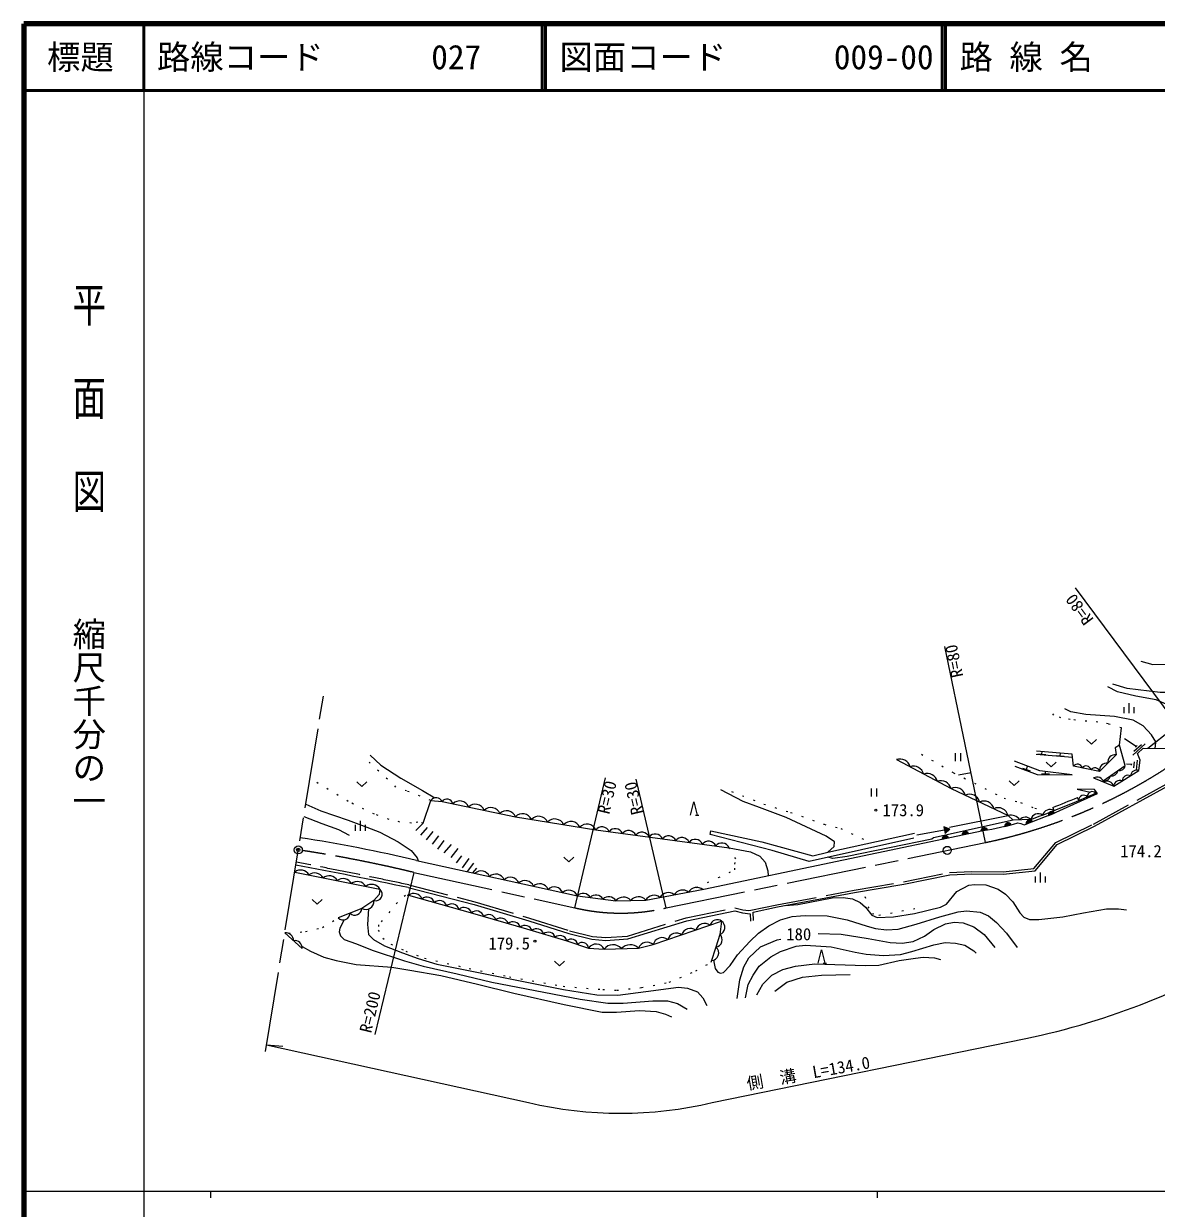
# Model space of a CAD drawing. Units: millimetres, scale not verified. Extents: x 40000 to 680000, y 20000 to 380000.
# Drawn here: x 40000 to 209893, y 202409 to 380000 of the extents above; entities that cross this region are included whole.
import ezdxf
from ezdxf.enums import TextEntityAlignment as Align

# ---------------------------------------------------------------- set-up
doc = ezdxf.new("R2010")
doc.units = ezdxf.units.MM
doc.header["$LTSCALE"] = 1000
doc.header["$PDMODE"] = 32
doc.header["$PDSIZE"] = 500
for name, pattern in [('CHAIN', [18.5, 12, -1.5, 3.5, -1.5]), ('DASHED', [7.5, 6, -1.5]), ('DOTTED', [1.75, 0.25, -1.5])]:
    doc.linetypes.add(name, pattern=pattern)
for name, color, linetype, lineweight in [('M-BGD', 7, 'Continuous', 13), ('M-BMK', 2, 'CHAIN', 13), ('M-BMK-SRVR', 3, 'Continuous', 13), ('M-STR-HTXT', 7, 'Continuous', 13), ('M-TTL', 2, 'Continuous', 140), ('M-TTL-BAND', 7, 'Continuous', 25), ('M-TTL-LINE', 7, 'Continuous', 50)]:
    doc.layers.add(name, color=color, linetype=linetype, lineweight=lineweight)
doc.layers.add('M-OTRS', color=6, linetype='Continuous')
doc.layers.add('M-TTL-TXT', color=7, linetype='Continuous')
doc.styles.add('@ＭＳ ゴシック', font='')
doc.styles.add('ＭＳ ゴシック', font='')
doc.styles.get('@ＭＳ ゴシック').set_extended_font_data('@MS Gothic')
doc.styles.get('ＭＳ ゴシック').set_extended_font_data('MS Gothic')

msp = doc.modelspace()

# ---------------------------------------------------------------- hatches: boundary and pattern name
at = {"layer": 'M-BGD'}
for points in [[(193702, 261297, -0.82183), (194627, 261653)], [(178202, 258595), (178903, 259227), (178028, 259580)], [(183591, 258977, -0.82183), (184565, 259156)], [(187147, 259666, -0.82183), (188110, 259899)], [(190386, 260022, -0.82183), (191310, 260377)], [(177752, 257745, -0.82183), (178721, 257949)], [(180747, 258375, -0.82183), (181717, 258579)]]:
    msp.add_hatch(color=256, dxfattribs=at).paths.add_polyline_path(points)

# ---------------------------------------------------------------- linework, layer by layer
for p, q in [((205060, 276652), (205060, 277552)), ((205810, 276652), (205810, 278152)), ((206560, 276652), (206560, 277552)), ((206891, 271650), (205128, 272769)), ((206376, 270362), (208218, 272053)), ((206541, 270921), (207647, 271936)), ((206762, 271531), (207020, 271768)), ((179707, 270622), (179707, 269422)), ((180507, 270622), (180507, 269422)), ((197343, 269968), (191894, 270451)), ((192126, 270551), (193322, 270445)), ((192724, 270498), (192758, 270877)), ((194889, 270306), (196084, 270200)), ((195487, 270253), (195520, 270632)), ((189838, 268411), (190961, 267986)), ((190399, 268199), (190590, 268703)), ((206204, 268931), (205441, 269016)), ((206192, 268827), (206215, 269035)), ((206541, 268440), (206641, 269335)), ((206896, 268099), (207062, 269590)), ((182111, 267699), (180237, 267321)), ((192686, 267566), (193886, 267554)), ((193286, 267560), (193290, 267892)), ((167096, 265337), (167096, 264137)), ((167896, 265337), (167896, 264137)), ((198259, 263544), (198064, 264005)), ((140764, 261366), (141264, 261366)), ((178891, 259568), (187662, 261300)), ((193702, 261297), (194627, 261653)), ((194350, 262492), (194532, 262027)), ((89788, 259009), (89788, 259909)), ((90538, 259009), (90538, 260509)), ((91288, 259009), (91288, 259909)), ((98824, 259033), (99898, 260171)), ((99594, 258350), (100582, 259504)), ((178028, 259580), (178202, 258595)), ((178903, 259227), (178028, 259580)), ((187147, 259666), (188110, 259899)), ((190386, 260022), (191310, 260377)), ((100406, 257651), (101440, 258914)), ((101312, 256984), (102286, 258259)), ((102129, 256249), (103072, 257568)), ((160601, 255779), (173601, 258662)), ((178115, 259087), (173979, 258356)), ((177752, 257745), (178721, 257949)), ((178903, 259227), (178202, 258595)), ((180747, 258375), (181717, 258579)), ((183591, 258977), (184565, 259156)), ((103053, 255690), (104153, 256971)), ((104116, 254983), (105178, 256340)), ((104897, 254195), (105740, 255264)), ((105802, 253430), (106840, 254850)), ((107458, 254139), (106512, 252880)), ((107926, 253398), (107345, 252698)), ((192514, 251228), (192514, 252728)), ((191764, 251228), (191764, 252128)), ((193264, 251228), (193264, 252128)), ((79169, 243695), (81785, 241365)), ((159898, 239169), (160398, 239169))]:
    msp.add_line(p, q, dxfattribs=at)
at = {"layer": 'M-BGD', "linetype": 'DASHED'}
msp.add_line((99898, 260171), (101077, 263538), dxfattribs=at)
at = {"layer": 'M-BGD'}
for points in [[(207586, 284427), (209389, 283956), (213332, 283997), (215648, 284539), (217492, 285271), (220108, 286743), (222266, 288374), (227205, 292578), (229531, 294719), (234080, 299657), (237019, 303059), (239358, 306427), (242312, 311995)], [(212852, 276234), (212522, 276710), (211386, 277976), (209846, 278637), (206837, 279181), (204074, 279820), (202596, 280605)], [(208624, 271366), (212172, 274194), (212784, 275082), (212872, 275643), (212756, 278960), (212873, 279729), (210452, 279723), (205508, 280325), (203394, 280983)], [(209817, 272317), (209179, 273371), (207932, 274733), (206416, 275577), (203632, 276146), (199338, 276439), (197053, 276823), (196157, 277301)], [(201931, 266485), (205239, 268795), (204381, 271825), (204648, 274437)], [(204381, 271825), (203699, 271447), (203893, 270399), (201394, 267873), (197489, 268687), (197285, 270475), (191938, 270949)], [(199423, 272707), (200173, 272007), (200923, 272707)], [(209717, 271354), (209844, 272235), (209817, 272317)], [(91956, 270318), (93561, 268850), (96576, 266904), (99830, 265062), (101675, 263944)], [(200494, 266923), (203506, 265691), (207280, 268025), (207453, 269577), (207078, 270599), (207922, 271374), (212472, 271323)], [(170922, 269686), (179105, 265338), (187662, 261300), (188428, 260590)], [(188666, 268693), (192027, 267423), (197246, 267369), (192420, 268007), (188621, 269452)], [(193348, 269282), (194098, 268582), (194848, 269282)], [(187833, 266495), (188583, 265795), (189333, 266495)], [(89982, 266320), (90732, 265620), (91482, 266320)], [(173534, 257922), (157821, 254404), (152271, 256059), (142994, 258432), (143091, 258973), (150708, 257352), (158366, 255229), (160601, 255779), (161591, 256637), (161640, 257367), (160362, 258198), (154367, 260974), (150384, 262504), (147940, 263385), (144566, 265123)], [(149455, 245551), (149408, 246812), (153053, 247585), (164635, 249739), (172015, 251025), (178902, 252399), (182200, 252537), (186931, 252503), (191703, 253025), (195042, 256962), (200610, 259710), (211594, 265707)], [(189096, 260173), (189585, 260099), (190092, 259909), (194427, 261576), (201089, 264586), (200611, 265216), (198003, 265247), (199989, 264816)], [(82310, 262980), (84595, 261992), (88652, 260589), (91492, 259560), (93445, 258814), (96170, 257346), (98102, 256025), (99031, 254954), (99180, 254490)], [(101077, 263538), (102763, 263384), (113764, 261083), (125812, 259135), (145799, 256457), (149008, 255861), (150415, 255187), (151226, 254315), (151644, 253024), (151662, 252259)], [(140014, 261366), (140514, 263366), (141014, 261366)], [(82010, 261136), (84742, 260120), (87236, 259183), (88809, 258336)], [(191067, 260711), (188428, 260590), (176465, 257936), (176209, 257730), (163497, 255130), (161374, 254870), (160611, 255028)], [(98942, 254542), (123051, 249250), (128813, 248513), (133306, 248621), (142012, 250230), (183928, 259043)], [(121008, 255071), (121758, 254371), (122508, 255071)], [(80655, 252818), (93433, 250245), (93314, 249474), (92524, 248533), (90735, 247364), (87168, 245931)], [(97664, 250486), (107571, 247950), (115752, 245482), (121777, 243586), (125236, 242750), (127312, 242571), (130628, 242803), (139457, 245527), (146677, 247004), (147799, 246720), (148955, 246566), (149022, 245462)], [(154229, 247804), (156120, 247973), (161248, 248933), (162896, 249009), (164313, 248797), (165447, 248255), (166247, 247542), (167211, 246354), (168022, 245990), (170446, 246127), (173628, 246582), (177531, 247569), (178418, 248006), (179978, 249923), (181784, 250869), (182637, 250962), (184314, 250902), (186175, 250241), (187277, 249480), (188370, 248355), (189444, 246714), (190004, 246053), (190860, 245701), (192289, 245716), (195889, 246127), (198946, 246720), (202404, 247288), (204201, 247320), (205437, 247150)], [(83262, 248703), (84012, 248003), (84762, 248703)], [(97747, 249330), (107342, 246656), (115422, 244286), (121483, 242525), (124713, 241423), (127078, 241250), (132216, 241421), (134425, 241944), (144696, 245440), (144425, 243476), (143838, 241561), (143052, 239240)], [(91715, 247280), (91556, 244947), (91745, 243473), (92463, 242713), (94140, 241779), (96846, 240699), (99156, 239841), (101961, 239024), (105225, 238365), (120960, 235207), (125958, 234423), (129115, 234342), (133339, 234889), (138221, 235563), (139556, 235436), (141047, 234870), (141857, 233967), (142479, 232803)], [(143449, 239608), (143706, 238337), (144104, 237827), (144541, 237647), (144985, 237758), (145965, 238791), (147056, 240401), (148914, 242431), (150212, 243668), (151769, 244779), (153518, 245680), (155255, 246163), (156530, 246251), (157269, 246320), (160504, 246257), (163519, 245679), (166545, 244684), (167767, 244359), (169419, 244161), (171172, 244253), (173849, 244992), (177436, 246093), (180172, 246835), (181405, 246993), (183459, 246803), (184722, 246242), (185940, 245277), (187428, 243650), (189020, 241490)], [(88055, 245652), (87439, 244396), (87334, 243842), (87533, 243245), (88055, 242721), (89944, 242035), (92296, 241091), (97126, 239529), (99923, 238723), (105038, 237540), (110219, 236326), (115408, 235310), (123492, 233757), (127597, 233151), (129898, 233164), (134386, 233523), (136582, 233496), (138068, 233137), (139532, 232264)], [(159163, 243586), (162603, 243521), (166650, 242872), (169956, 242281), (171774, 242163), (173424, 242409), (175130, 243200), (176497, 244186), (178258, 245033), (179558, 245328), (180907, 245196), (182515, 244595), (184054, 243469), (185677, 241486)], [(81758, 241647), (83000, 240952), (85031, 240076), (86874, 239572), (89872, 238980), (95241, 238552), (97919, 238126), (102596, 237293), (108090, 235994), (113504, 234683), (121072, 232977), (126749, 231827), (128942, 231790), (132395, 232069), (134883, 231938), (136267, 231516), (137191, 231101)], [(147025, 233858), (147415, 236639), (148002, 238593), (148790, 239940), (150539, 241607), (152999, 242633), (153581, 242748)], [(148274, 233976), (148671, 235955), (149407, 237364), (150344, 238716), (152060, 240100), (153504, 240932), (155850, 241713), (157252, 241866), (161134, 241627), (164705, 240784), (166378, 240509), (168994, 240304), (171513, 240481), (173205, 240911), (176511, 241910), (178213, 242233), (179794, 242172), (181195, 241837), (182543, 241011), (182880, 240649)], [(149948, 234428), (150884, 235989), (152208, 237348), (153883, 238204), (155772, 238690), (158656, 239044), (166229, 238786), (168268, 238841), (171339, 239534), (173755, 239927), (174919, 240044), (176619, 239965), (177503, 239699)], [(159148, 239169), (159648, 241169), (160148, 239169)], [(119598, 239447), (120348, 238747), (121098, 239447)], [(152685, 234973), (154468, 236292), (156824, 237050), (159681, 237365), (163993, 237461)]]:
    msp.add_lwpolyline(points, dxfattribs=at)
at = {"layer": 'M-BGD', "linetype": 'DOTTED'}
for points in [[(204648, 274437), (202684, 275028), (201100, 275292), (199487, 275433), (196979, 275680), (195578, 275929), (194529, 276346), (194254, 276604)], [(174675, 270479), (179470, 267707), (187053, 263892), (189514, 263237), (191659, 262412), (192830, 262148)], [(101077, 263538), (97435, 264978), (95835, 265553), (91237, 269833)], [(99898, 260171), (99107, 260300), (98149, 260157), (96424, 260322), (94810, 260695), (92613, 261488), (88686, 263394), (82938, 266836)], [(146169, 264910), (151018, 262999), (155039, 261758), (160070, 259981), (162557, 259333), (167101, 257221)], [(140958, 250522), (144223, 251980), (146661, 253158), (146669, 254013), (146815, 254796), (145799, 256457)], [(97747, 249330), (97269, 249320), (96048, 248230), (93238, 244900), (93192, 244124), (93895, 242918), (95092, 242013), (97306, 240967), (100127, 239898), (106833, 238374), (112850, 237129), (120926, 235690), (126852, 235203), (128967, 235096), (132689, 235505), (136817, 236295), (140808, 238000), (143052, 239240)], [(166179, 249136), (166624, 247624), (167298, 246593), (168292, 246346), (174245, 247478)], [(79723, 243638), (82286, 243901), (84805, 244518), (87168, 245931)]]:
    msp.add_lwpolyline(points, dxfattribs=at)
at = {"layer": 'M-BGD', "linetype": 'DASHED'}
msp.add_lwpolyline([(97762, 250905), (107687, 248364), (115878, 245893), (121893, 244001), (125305, 243176), (127315, 243003), (130549, 243229), (139350, 245944), (146687, 247445), (147880, 247143), (148782, 247039), (149047, 247094), (152985, 247929), (164573, 250084), (171951, 251369), (178860, 252748), (182194, 252887), (186913, 252853), (191526, 253358), (194822, 257244), (200448, 260021), (211389, 265994)], dxfattribs=at)
at = {"layer": 'M-BGD'}
for centre in [(167821, 262107), (116694, 242452)]:
    msp.add_circle(centre, 150, dxfattribs=at)
for centre, radius, start, end in [((203713, 269327), 1087, 80.48534, 190.13417), ((171429, 268171), 1597, 15.54679, 108.48789), ((173473, 267085), 1597, 15.54679, 108.48789), ((198081, 268270), 724, 11.60489, 144.83254), ((199382, 267998), 724, 11.60489, 144.83254), ((200684, 267727), 724, 11.60489, 144.83254), ((202464, 268064), 1087, 80.48534, 190.13417), ((204296, 268971), 960, 260.43759, 349.40913), ((175518, 265999), 1597, 15.54679, 108.48789), ((177562, 264913), 1597, 15.54679, 108.48789), ((201003, 266018), 1038, 16.18506, 119.32159), ((202090, 267431), 960, 260.43759, 349.40913), ((202509, 265402), 1038, 16.18506, 119.32159), ((203193, 268201), 960, 260.43759, 349.40913), ((204407, 265640), 903, 66.72942, 176.7428), ((205665, 266418), 903, 66.72942, 176.7428), ((206923, 267196), 903, 66.72942, 176.7428), ((179766, 263969), 1521, 13.68782, 115.78092), ((134986, 413609), 162859, 290.1427, 293.9072), ((200287, 264134), 744, 43.97763, 183.22085), ((101878, 263002), 964, 23.34309, 146.20589), ((103492, 262855), 901, 12.34908, 144.0296), ((105391, 262060), 1419, 20.47529, 135.90339), ((107739, 261569), 1419, 20.47529, 135.90339), ((181905, 262959), 1521, 13.68782, 115.78092), ((184045, 261949), 1521, 13.68782, 115.78092), ((134986, 413609), 162359, 291.44673, 292.86212), ((199001, 263586), 744, 42.99532, 183.22085), ((110087, 261078), 1419, 20.47529, 135.90339), ((112435, 260587), 1419, 20.47529, 135.90339), ((114844, 260119), 1448, 23.37364, 138.25802), ((117254, 259730), 1448, 23.37364, 138.25802), ((186184, 260940), 1521, 13.68782, 115.78092), ((188075, 259756), 1598, 33.38403, 104.98733), ((192176, 260390), 1155, 57.10171, 163.85126), ((193925, 261026), 1170, 58.75461, 163.47114), ((194200, 261384), 505, 32.20985, 189.86804), ((119664, 259340), 1448, 23.37364, 138.25802), ((122073, 258951), 1448, 23.37364, 138.25802), ((124483, 258561), 1448, 23.37364, 138.25802), ((126735, 258434), 1160, 21.95717, 142.77743), ((128734, 258166), 1160, 21.95717, 142.77743), ((184096, 258970), 505, 21.56797, 179.22616), ((177575, 300500), 41940, 278.71287, 285.94385), ((187651, 259687), 505, 24.74562, 182.40381), ((190273, 259924), 1118, 44.71456, 140.51496), ((190883, 260108), 505, 32.20985, 189.86804), ((51619, 58338), 201830, 76.43965, 81.49576), ((130732, 257898), 1160, 21.95717, 142.77743), ((132731, 257630), 1160, 21.95717, 142.77743), ((134730, 257363), 1160, 21.95717, 142.77743), ((136728, 257095), 1160, 21.95717, 142.77743), ((138727, 256827), 1160, 21.95717, 142.77743), ((140726, 256559), 1160, 21.95717, 142.77743), ((178256, 257751), 505, 23.04463, 180.70282), ((181252, 258381), 505, 23.04463, 180.70282), ((142725, 256291), 1160, 21.95717, 142.77743), ((144723, 256023), 1160, 21.95717, 142.77743), ((81532, 251672), 1443, 29.78943, 127.44313), ((-91218, -645221), 915406, 78.09225, 79.16724), ((83662, 251243), 1443, 29.78943, 127.44313), ((85792, 250815), 1443, 29.78943, 127.44313), ((108617, 251636), 1359, 21.83948, 133.39816), ((110812, 251154), 1359, 21.83948, 133.39816), ((87921, 250386), 1443, 29.78943, 127.44313), ((90051, 249957), 1443, 29.78943, 127.44313), ((92181, 249528), 1443, 29.78943, 127.44313), ((113008, 250672), 1359, 21.83948, 133.39816), ((115203, 250190), 1359, 21.83948, 133.39816), ((117399, 249708), 1359, 21.83948, 133.39816), ((119594, 249226), 1359, 21.83948, 133.39816), ((140956, 249094), 1428, 50.88672, 150.06383), ((92776, 249496), 996, 255.31405, 48.71992), ((98547, 248337), 1275, 19.97201, 128.88144), ((100510, 247930), 1138, 16.62401, 132.22944), ((121790, 248744), 1359, 21.83948, 133.39816), ((123922, 248424), 1200, 28.91575, 136.51227), ((125842, 248178), 1200, 28.91575, 136.51227), ((127763, 247933), 1200, 28.91575, 136.51227), ((129959, 247586), 1474, 41.71515, 141.03349), ((132206, 247640), 1474, 41.71515, 141.03349), ((134543, 247908), 1428, 50.88672, 150.06383), ((136681, 248304), 1428, 50.88672, 150.06383), ((138818, 248699), 1428, 50.88672, 150.06383), ((89680, 247412), 1056, 226.36559, 357.40262), ((91319, 248423), 1210, 241.10881, 5.20337), ((102365, 247413), 1138, 16.62401, 132.22944), ((104220, 246897), 1138, 16.62401, 132.22944), ((106074, 246380), 1138, 16.62401, 132.22944), ((107908, 245844), 1138, 16.62401, 130.83989), ((87897, 246696), 1056, 226.36559, 357.40262), ((109740, 245307), 1138, 16.62401, 130.69194), ((111572, 244770), 1138, 16.62401, 130.69194), ((113404, 244233), 1138, 16.62401, 130.69194), ((142164, 243732), 1389, 54.03275, 163.562), ((144025, 244599), 1076, 51.43552, 166.15923), ((144077, 244525), 1105, 288.35648, 55.95116), ((79332, 242562), 1145, 358.40552, 98.2104), ((115200, 243732), 1087, 16.93657, 130.5119), ((116948, 243224), 1087, 16.93657, 130.66242), ((118696, 242717), 1087, 16.93657, 130.66242), ((137892, 242347), 1314, 52.84898, 164.74577), ((140037, 242941), 1426, 56.11095, 161.4838), ((143665, 242662), 1114, 278.93587, 46.9932), ((80640, 241396), 1145, 358.40552, 98.2104), ((120443, 242209), 1087, 16.93657, 130.66242), ((122140, 241809), 972, 9.77487, 132.52891), ((123779, 241330), 938, 5.71459, 136.58918), ((125845, 240644), 1374, 26.17217, 145.48205), ((128396, 240300), 1625, 39.62418, 144.18765), ((130972, 240157), 1774, 45.46842, 138.34341), ((133509, 240885), 1400, 49.16053, 157.4731), ((135758, 241634), 1368, 50.69761, 166.89713), ((143122, 240689), 1129, 271.96433, 50.61758)]:
    msp.add_arc(centre, radius, start, end, dxfattribs=at)
at = {"layer": 'M-BGD', "linetype": 'DASHED'}
msp.add_arc((-91218, -645221), 915836, 78.09167, 79.16799, dxfattribs=at)
at = {"layer": 'M-BMK'}
for p, q in [((76271, 225905), (85193, 280683)), ((136387, 247451), (184295, 257251)), ((98513, 252763), (122659, 247462))]:
    msp.add_line(p, q, dxfattribs=at)
for centre, radius, start, end in [((167925, 335558), 80000, 281.80707, 306.62949), ((51619, 58338), 200000, 76.43965, 81.49576), ((129547, 276661), 30000, 256.7274, 283.17943)]:
    msp.add_arc(centre, radius, start, end, dxfattribs=at)
at = {"layer": 'M-BMK-SRVR'}
for centre in [(81196, 256139), (178531, 256072)]:
    msp.add_circle(centre, 600, dxfattribs=at)
at = {"layer": 'M-OTRS'}
msp.add_point((81196, 256139), dxfattribs=at)
msp.add_point((81196, 256139), dxfattribs=at)
at = {"layer": 'M-STR-HTXT'}
for p, q in [((215657, 271357), (197757, 295432)), ((184295, 257251), (178156, 286616)), ((122659, 247462), (127250, 266925)), ((136387, 247451), (131864, 266763)), ((98513, 252763), (92650, 228455)), ((143295, 218257), (190300, 227858)), ((76432, 226893), (115734, 218272)), ((76432, 226893), (78880, 226706))]:
    msp.add_line(p, q, dxfattribs=at)
for centre, radius, start, end in [((167929, 335551), 109992, 281.7352, 301.70278), ((129547, 276661), 60000, 256.69062, 283.24623)]:
    msp.add_arc(centre, radius, start, end, dxfattribs=at)
at = {"layer": 'M-TTL'}
for p, q in [((40000, 380000), (40000, 20000)), ((680000, 380000), (40000, 380000))]:
    msp.add_line(p, q, dxfattribs=at)
at = {"layer": 'M-TTL-BAND'}
for p, q in [((58000, 370000), (58000, 20000)), ((40000, 205000), (579000, 205000)), ((68000, 205000), (68000, 204000)), ((168000, 205000), (168000, 204000))]:
    msp.add_line(p, q, dxfattribs=at)
at = {"layer": 'M-TTL-LINE'}
for p, q in [((58000, 380000), (58000, 370000)), ((117750, 380000), (117750, 370000)), ((118250, 380000), (118250, 370000)), ((177750, 380000), (177750, 370000)), ((178250, 380000), (178250, 370000)), ((40000, 370000), (680000, 370000))]:
    msp.add_line(p, q, dxfattribs=at)

# ---------------------------------------------------------------- texts
at = {"layer": 'M-BGD', "style": 'ＭＳ ゴシック'}
for s, p in [('173.9', (168821, 262107)), ('174.2', (204477, 255962)), ('179.5', (109710, 242122))]:
    msp.add_text(s, height=1833, dxfattribs=at).set_placement(p, align=Align.MIDDLE_LEFT)
msp.add_text('180', height=1833, dxfattribs=at).set_placement((156258, 243508), align=Align.MIDDLE_CENTER)
at = {"layer": 'M-STR-HTXT', "style": 'ＭＳ ゴシック'}
for s, rotation, p in [('R=80', 126.629, (201018, 291047)), ('R=30', 103.179, (133499, 261787)), ('R=200', 76.44, (92650, 228455))]:
    msp.add_text(s, height=1833, rotation=rotation, dxfattribs=at).set_placement(p, align=Align.BOTTOM_LEFT)
for s, rotation, p in [('R=80', 101.807, (179161, 281809)), ('R=30', 76.727, (126043, 261809))]:
    msp.add_text(s, height=1833, rotation=rotation, dxfattribs=at).set_placement(p, align=Align.TOP_LEFT)
msp.add_text('側\u3000溝\u3000L=134.0', height=1833, rotation=10, dxfattribs=at).set_placement((157948, 221250), align=Align.BOTTOM_CENTER)
at = {"layer": 'M-TTL-BAND', "style": '@ＭＳ ゴシック', "width": 1.4}
msp.add_text('平  面  図', height=3666, rotation=270, dxfattribs=at).set_placement((49777, 306475), align=Align.MIDDLE_RIGHT)
at = {"layer": 'M-TTL-BAND', "style": '@ＭＳ ゴシック'}
msp.add_text('縮尺千分の一', height=3666, rotation=270, dxfattribs=at).set_placement((49777, 261030), align=Align.MIDDLE_RIGHT)
at = {"layer": 'M-TTL-TXT', "style": 'ＭＳ ゴシック'}
msp.add_text('標題', height=3666, dxfattribs=at).set_placement((48500, 375000), align=Align.MIDDLE_CENTER)
for s, p in [('路線コード', (60000, 375000)), ('027', (101142, 375000)), ('図面コード', (120380, 375000)), ('009-00', (161521, 375000)), ('路 線 名', (180380, 375000))]:
    msp.add_text(s, height=3666, dxfattribs=at).set_placement(p, align=Align.MIDDLE_LEFT)

doc.saveas('drawing.dxf')
